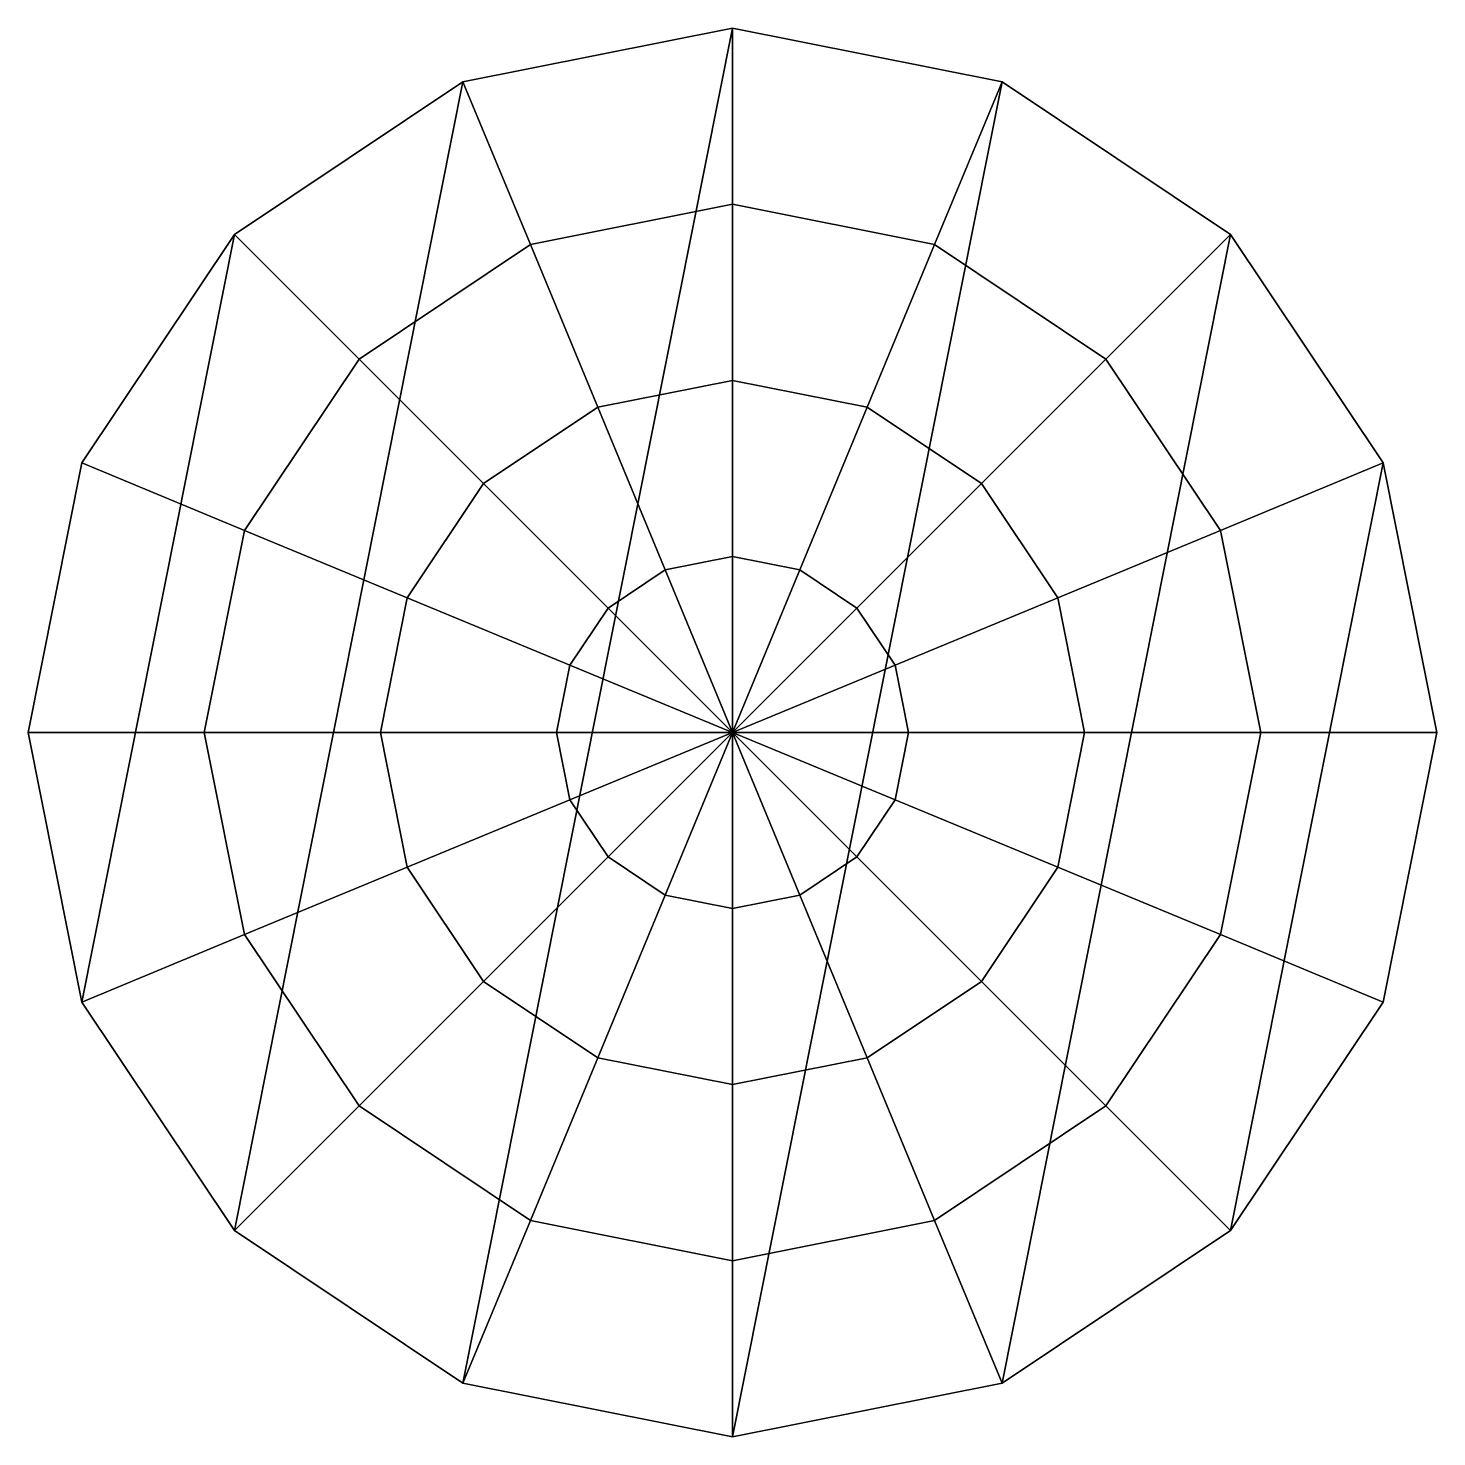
# Model space of a CAD drawing. Header units: metres. Extents: x -7 to 7, y -7 to 7.
import ezdxf

# ---------------------------------------------------------------- set-up
doc = ezdxf.new("R2010")
doc.units = ezdxf.units.M

msp = doc.modelspace()

# ---------------------------------------------------------------- linework, layer by layer
at = {"layer": '1_Polygon Mesh'}
for points in [[(0, 7), (-2.679, -6.467), (-4.95, -4.95), (-2.679, 6.467)], [(2.679, 6.467), (0, -7), (-2.679, -6.467), (0, 7)], [(0, 5.25, 2.5), (0, 7), (-2.679, 6.467), (-2.009, 4.85, 2.5)], [(2.009, 4.85, 2.5), (2.679, 6.467), (0, 7), (0, 5.25, 2.5)], [(-2.679, 6.467), (-4.95, -4.95), (-6.467, -2.679), (-4.95, 4.95)], [(-2.009, 4.85, 2.5), (-2.679, 6.467), (-4.95, 4.95), (-3.712, 3.712, 2.5)], [(4.95, 4.95), (2.679, -6.467), (0, -7), (2.679, 6.467)], [(3.712, 3.712, 2.5), (4.95, 4.95), (2.679, 6.467), (2.009, 4.85, 2.5)], [(0, 3.5, 5), (0, 5.25, 2.5), (-2.009, 4.85, 2.5), (-1.339, 3.234, 5)], [(1.339, 3.234, 5), (2.009, 4.85, 2.5), (0, 5.25, 2.5), (0, 3.5, 5)], [(-4.95, 4.95), (-6.467, -2.679), (-7, 0), (-6.467, 2.679)], [(-3.712, 3.712, 2.5), (-4.95, 4.95), (-6.467, 2.679), (-4.85, 2.009, 2.5)], [(6.467, 2.679), (4.95, -4.95), (2.679, -6.467), (4.95, 4.95)], [(4.85, 2.009, 2.5), (6.467, 2.679), (4.95, 4.95), (3.712, 3.712, 2.5)], [(-1.339, 3.234, 5), (-2.009, 4.85, 2.5), (-3.712, 3.712, 2.5), (-2.475, 2.475, 5)], [(2.475, 2.475, 5), (3.712, 3.712, 2.5), (2.009, 4.85, 2.5), (1.339, 3.234, 5)], [(-2.475, 2.475, 5), (-3.712, 3.712, 2.5), (-4.85, 2.009, 2.5), (-3.234, 1.339, 5)], [(3.234, 1.339, 5), (4.85, 2.009, 2.5), (3.712, 3.712, 2.5), (2.475, 2.475, 5)], [(0, 1.75, 7.5), (0, 3.5, 5), (-1.339, 3.234, 5), (-0.67, 1.617, 7.5)], [(0.67, 1.617, 7.5), (1.339, 3.234, 5), (0, 3.5, 5), (0, 1.75, 7.5)], [(-0.67, 1.617, 7.5), (-1.339, 3.234, 5), (-2.475, 2.475, 5), (-1.237, 1.237, 7.5)], [(1.237, 1.237, 7.5), (2.475, 2.475, 5), (1.339, 3.234, 5), (0.67, 1.617, 7.5)], [(-4.85, 2.009, 2.5), (-6.467, 2.679), (-7, 0), (-5.25, 0, 2.5)], [(5.25, 0, 2.5), (7, 0), (6.467, 2.679), (4.85, 2.009, 2.5)], [(7, 0), (6.467, -2.679), (4.95, -4.95), (6.467, 2.679)], [(-1.237, 1.237, 7.5), (-2.475, 2.475, 5), (-3.234, 1.339, 5), (-1.617, 0.67, 7.5)], [(1.617, 0.67, 7.5), (3.234, 1.339, 5), (2.475, 2.475, 5), (1.237, 1.237, 7.5)], [(-3.234, 1.339, 5), (-4.85, 2.009, 2.5), (-5.25, 0, 2.5), (-3.5, 0, 5)], [(3.5, 0, 5), (5.25, 0, 2.5), (4.85, 2.009, 2.5), (3.234, 1.339, 5)], [(0, 1.75, 7.5), (-0.67, 1.617, 7.5), (0, 0, 10)], [(0.67, 1.617, 7.5), (0, 1.75, 7.5), (0, 0, 10)], [(-0.67, 1.617, 7.5), (-1.237, 1.237, 7.5), (0, 0, 10)], [(1.237, 1.237, 7.5), (0.67, 1.617, 7.5), (0, 0, 10)], [(-1.617, 0.67, 7.5), (-3.234, 1.339, 5), (-3.5, 0, 5), (-1.75, 0, 7.5)], [(1.75, 0, 7.5), (3.5, 0, 5), (3.234, 1.339, 5), (1.617, 0.67, 7.5)], [(-1.237, 1.237, 7.5), (-1.617, 0.67, 7.5), (0, 0, 10)], [(1.617, 0.67, 7.5), (1.237, 1.237, 7.5), (0, 0, 10)], [(-1.617, 0.67, 7.5), (-1.75, 0, 7.5), (0, 0, 10)], [(1.75, 0, 7.5), (1.617, 0.67, 7.5), (0, 0, 10)], [(-5.25, 0, 2.5), (-7, 0), (-6.467, -2.679), (-4.85, -2.009, 2.5)], [(-3.5, 0, 5), (-5.25, 0, 2.5), (-4.85, -2.009, 2.5), (-3.234, -1.339, 5)], [(-1.75, 0, 7.5), (-3.5, 0, 5), (-3.234, -1.339, 5), (-1.617, -0.67, 7.5)], [(-1.75, 0, 7.5), (-1.617, -0.67, 7.5), (0, 0, 10)], [(-1.617, -0.67, 7.5), (-1.237, -1.237, 7.5), (0, 0, 10)], [(-1.237, -1.237, 7.5), (-0.67, -1.617, 7.5), (0, 0, 10)], [(-0.67, -1.617, 7.5), (0, -1.75, 7.5), (0, 0, 10)], [(1.617, -0.67, 7.5), (1.75, 0, 7.5), (0, 0, 10)], [(1.237, -1.237, 7.5), (1.617, -0.67, 7.5), (0, 0, 10)], [(0.67, -1.617, 7.5), (1.237, -1.237, 7.5), (0, 0, 10)], [(0, -1.75, 7.5), (0.67, -1.617, 7.5), (0, 0, 10)], [(1.617, -0.67, 7.5), (3.234, -1.339, 5), (3.5, 0, 5), (1.75, 0, 7.5)], [(3.234, -1.339, 5), (4.85, -2.009, 2.5), (5.25, 0, 2.5), (3.5, 0, 5)], [(4.85, -2.009, 2.5), (6.467, -2.679), (7, 0), (5.25, 0, 2.5)], [(-1.617, -0.67, 7.5), (-3.234, -1.339, 5), (-2.475, -2.475, 5), (-1.237, -1.237, 7.5)], [(1.237, -1.237, 7.5), (2.475, -2.475, 5), (3.234, -1.339, 5), (1.617, -0.67, 7.5)], [(-1.237, -1.237, 7.5), (-2.475, -2.475, 5), (-1.339, -3.234, 5), (-0.67, -1.617, 7.5)], [(0.67, -1.617, 7.5), (1.339, -3.234, 5), (2.475, -2.475, 5), (1.237, -1.237, 7.5)], [(-3.234, -1.339, 5), (-4.85, -2.009, 2.5), (-3.712, -3.712, 2.5), (-2.475, -2.475, 5)], [(2.475, -2.475, 5), (3.712, -3.712, 2.5), (4.85, -2.009, 2.5), (3.234, -1.339, 5)], [(-0.67, -1.617, 7.5), (-1.339, -3.234, 5), (0, -3.5, 5), (0, -1.75, 7.5)], [(0, -1.75, 7.5), (0, -3.5, 5), (1.339, -3.234, 5), (0.67, -1.617, 7.5)], [(-4.85, -2.009, 2.5), (-6.467, -2.679), (-4.95, -4.95), (-3.712, -3.712, 2.5)], [(3.712, -3.712, 2.5), (4.95, -4.95), (6.467, -2.679), (4.85, -2.009, 2.5)], [(-2.475, -2.475, 5), (-3.712, -3.712, 2.5), (-2.009, -4.85, 2.5), (-1.339, -3.234, 5)], [(1.339, -3.234, 5), (2.009, -4.85, 2.5), (3.712, -3.712, 2.5), (2.475, -2.475, 5)], [(-1.339, -3.234, 5), (-2.009, -4.85, 2.5), (0, -5.25, 2.5), (0, -3.5, 5)], [(0, -3.5, 5), (0, -5.25, 2.5), (2.009, -4.85, 2.5), (1.339, -3.234, 5)], [(-3.712, -3.712, 2.5), (-4.95, -4.95), (-2.679, -6.467), (-2.009, -4.85, 2.5)], [(2.009, -4.85, 2.5), (2.679, -6.467), (4.95, -4.95), (3.712, -3.712, 2.5)], [(-2.009, -4.85, 2.5), (-2.679, -6.467), (0, -7), (0, -5.25, 2.5)], [(0, -5.25, 2.5), (0, -7), (2.679, -6.467), (2.009, -4.85, 2.5)]]:
    msp.add_3dface(points, dxfattribs=at)

doc.saveas('drawing.dxf')
